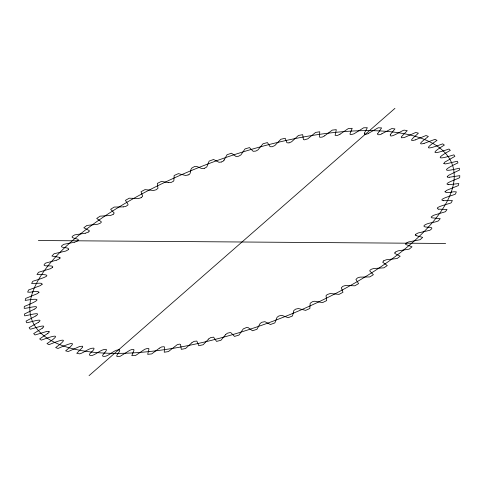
<?xml version="1.0" encoding="UTF-8"?>
<svg xmlns="http://www.w3.org/2000/svg" width="484" height="484" viewBox="0 0 484 484"><rect width="100%" height="100%" fill="white"/><g stroke="black" fill="none" stroke-linecap="round" stroke-linejoin="round"><path stroke-width="0.73" d="M444.99 191.827C446.907 194.126 453.175 190.938 456.327 191.876L455.492 193.987C454.996 194.889 436.689 199.335 443.259 200.697M39.004 292.197C37.873 290.007 30.77 292.917 27.673 292.124L28.508 290.013L40.372 285.614L42.175 284.205M38.968 292.294L37.353 293.661L25.67 298.416L25.192 300.437C45.054 297.043 36.427 301.659 24.309 306.433L24.2 308.35C25.591 308.852 42.138 303.885 34.745 309.016M445.02 191.731L446.647 190.339L458.33 185.584L458.808 183.563L448.807 184.682M221.484 161.977L223.312 161.087L224.11 159.992M224.013 160.24L227.038 154.717L231.479 153.228L236.059 156.513L238.576 156.241L240.863 154.965L245.037 148.921L249.484 147.584L253.15 151.317L255.848 151.062L257.954 149.901L263.012 143.76L264.488 143.361L267.434 142.586L270.102 146.7L272.141 146.749L274.845 145.545L280.841 139.265L285.215 138.267L286.921 142.774L288.96 142.889M42.223 284.108C41.491 281.857 34.394 284.423 31.611 283.467L32.803 281.283C40.704 278.669 57.632 274.053 36.984 274.531L38.532 272.286L50.511 268.687L52.623 267.319M443.302 200.697L452.389 200.533L451.197 202.717C451.384 203.443 432.351 207.327 438.431 209.155M225.707 334.529L227.432 333.198L230.215 332.538L230.989 332.78L234.516 336.416L238.963 335.079L243.264 328.896L246.755 327.408L248.056 327.547L252.521 330.772L256.962 329.283L260.168 323.427L261.892 322.253L264.905 321.679L270.447 324.522L274.858 322.889L277.102 317.238L278.851 315.979L281.803 315.35L288.186 317.71L292.524 315.943L293.812 310.504L295.7 309.131L298.434 308.52L305.604 310.377L309.851 308.496L310.171 303.262L312.616 301.617L314.763 301.236L322.592 302.585L326.712 300.588L326.016 295.766L327.154 294.575L330.282 293.528L339.03 294.369L342.993 292.282L341.311 287.762L342.872 286.298L345.522 285.475L354.802 285.802L358.584 283.636L355.921 279.456L357.549 277.889L359.975 277.126L369.806 276.933L373.382 274.7L369.752 270.949L370.018 270.205L371.379 269.249L373.624 268.529L383.933 267.827L387.279 265.547L382.711 262.231L383.63 260.87M225.635 334.632L220.988 340.24L216.566 341.414L213.595 337.142L210.715 337.572L208.707 338.915M364.361 133.16C363.363 135.157 367.804 134.171 368.766 133.167M364.416 133.082L367.332 127.715L363.666 127.788L354.028 133.79L351.384 134.558L350.295 134.498L349.938 133.995L352.195 128.296L348.329 128.556L340.046 134.189M52.683 267.241C54.148 264.137 39.252 268.106 45.647 263.078L56.586 260.168M208.646 339L203.159 344.735L198.785 345.733L196.843 341.057L194.114 341.341L191.948 342.642M377.774 133.511C376.328 135.447 380.854 134.836 381.852 133.784M377.841 133.433L381.616 127.915L378.167 127.794L368.808 133.142M59.925 258.45L60.191 257.669L59.242 257.319M59.81 258.589L56.737 260.138M191.846 342.751L185.59 348.522L181.306 349.345L180.538 344.414L179.473 344.142L177.326 344.602L168.408 351.584L164.239 352.225L164.53 347.197L164.173 346.719L161.698 346.913L159.454 348.123M390.255 134.606C388.864 139.658 403.226 129.585 404.297 130.142L407.232 130.65L401.303 136.869L401.381 137.777L404.158 137.601L415.738 132.471L418.388 133.16C416.331 135.399 406.191 142.762 415.218 139.918M390.31 134.552L394.944 128.895L391.744 128.581L381.943 133.729M68.317 249.659C70.876 246.495 55.805 248.885 63.846 244.299L74.445 242.248M68.292 249.69L65.878 251.027L54.105 253.731L51.897 256.048L59.09 257.306M415.762 234.256L415.218 235.17L416.119 235.641M415.792 234.232L418.122 232.973L429.895 230.269C437.282 225.26 421.382 228.811 424.293 225.302C428.334 222.477 433.888 222.912 438.353 220.922L440.234 218.629L431.692 217.794L431.117 217.05L433.331 215.374L445.468 211.714L447.016 209.469L438.558 209.155M406.052 243.24L405.477 243.954L405.707 244.456L412.011 246.81L409.192 249.145L397.902 250.887L395.343 252.103M77.851 240.844L74.59 242.23M77.912 240.79C81.239 237.819 66.108 238.963 74.808 234.855L85.172 233.252M89.05 375.644L394.95 108.355M406.179 243.131L408.605 241.921L420.154 239.701L422.677 237.366L416.186 235.654M324.576 135.847L332.266 130.105L336.301 129.651L335.116 135.345L337.487 135.441L340.01 134.219M324.546 135.877L322.302 137.087L319.827 137.281L319.47 136.827L319.761 131.775L315.592 132.416L307.8 138.829L304.267 139.864L303.389 139.459L302.694 134.655L298.41 135.478L291.61 141.764L289.111 142.859M159.357 348.208L151.734 353.895L147.699 354.349L148.969 348.891L148.497 348.444L147.336 348.444L144.686 349.303L135.671 355.444L131.805 355.704L134.068 349.938L133.487 349.448L131.727 349.539L129.791 350.307L120.335 356.212C111.423 358.644 122.216 350.749 119.221 349.72C114.127 349.884 110.485 354.572 105.833 356.206C97.417 357.64 108.192 351.081 106.184 349.309C100.975 349.139 97.072 353.967 92.256 355.419C84.228 356.018 95.59 350.253 93.878 348.129C88.995 347.79 84.488 352.558 79.703 353.858L76.768 353.35L82.679 347.161L82.619 346.223L79.793 346.417L68.262 351.529L65.612 350.839C81.397 338.159 65.975 345.038 58.007 348.456L55.66 347.585C72.291 335.515 58.292 340.924 49.005 344.656L46.984 343.604C64.094 332.381 52.048 336.132 41.328 340.149L39.64 338.933L47.886 333.301M395.307 252.128L394.635 252.823L394.744 253.398L400.183 256.23L397.092 258.541L386.238 259.769L383.667 260.84M88.62 231.927L89.346 231.201L89.274 230.614L83.817 227.77L86.908 225.459L97.762 224.231L100.333 223.16L101.235 222.374L101.277 221.757L96.721 218.453L100.067 216.173L110.467 215.465L113.081 214.466M88.554 231.981L85.269 233.24M424.105 143.373L434.995 139.344L437.016 140.396C419.646 151.97 432.321 147.705 442.672 143.851L444.36 145.067C426.676 155.878 437.336 152.998 448.983 149.024L450.326 150.397C433.192 159.847 440.125 159.2 453.883 154.832L454.869 156.362L444.687 162.194L443.828 163.519M113.208 214.388L114.23 213.014L110.618 209.3L114.194 207.067L123.269 206.88M47.928 333.27L49.174 332.254L49.041 331.522M42.538 328.061C48.563 322.816 31.351 329.398 30.117 329.168L29.131 327.638L38.466 322.284M42.495 328.085L33.674 333.603L35.017 334.976L47.045 331.371L49.096 331.57M141.128 197.702L142.689 196.238L141.007 191.718L144.97 189.631L153.597 190.472L156.235 189.746L157.978 188.282L157.288 183.412L161.408 181.415L168.674 182.649M141.086 197.726L138.478 198.525L129.198 198.198L125.416 200.364L128.03 204.387L127.945 204.998L125.786 206.444L123.305 206.88M38.605 322.211C44.994 317.165 28.12 322.949 26.668 322.767L26.045 321.098L35.828 315.937M35.925 315.889C43.015 310.934 26.257 315.967 24.696 315.81L24.436 314.013L34.594 309.082M168.704 182.662L170.919 182.553L173.453 181.24L173.877 180.55L174.149 175.504L178.396 173.623L185.529 175.474L188.046 174.978M415.266 139.894L425.993 135.544L428.34 136.415C426.531 138.321 414.849 145.902 424.057 143.391M188.101 174.954C192.142 174.246 189.153 168.287 192.916 167.464C196.873 163.858 200.533 170.223 204.587 168.238M204.635 168.22L206.771 166.95L209.142 161.112L210.613 160.561L213.553 159.478L219.004 162.297L221.382 162.013M449.497 177.223L459.8 175.65L459.691 177.567C458.844 178.65 441.432 183.999 448.759 184.688M449.4 177.241L447.718 177.35L447.228 176.799M38.363 240.53L445.637 243.47M443.852 163.58L445.564 163.931L457.332 161.232L457.955 162.902C442.896 169.872 441.971 172.54 459.304 168.19L459.564 169.987L448.48 175.359L447.222 176.714M148.957 351.59A224.092 85.033 -20.3 0 0 453.72 169.993A224.092 85.033 -20.3 0 0 123.323 204.417A224.092 85.033 -20.3 0 0 148.957 351.59"/></g></svg>
